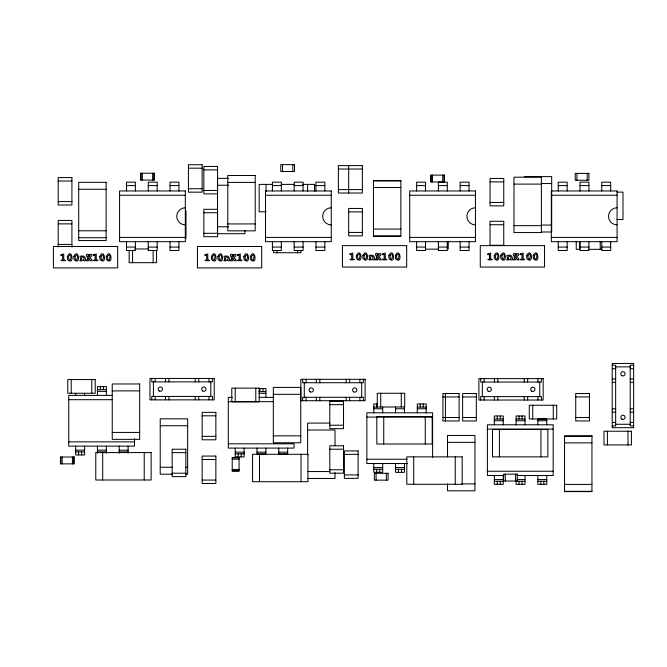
<?xml version="1.0" encoding="UTF-8"?>
<svg xmlns="http://www.w3.org/2000/svg" width="667" height="667" viewBox="0 0 667 667"><rect width="100%" height="100%" fill="white"/><g stroke="black" fill="none" stroke-linecap="round" stroke-linejoin="round"><path stroke-width="1" d="M188.436 168.176L202.151 168.176M338.386 169.026L362.373 169.026M203.86 169.885L217.567 169.885M524.254 176.613L551.676 176.613L551.676 231.991L541.521 231.991M228.673 178.331L217.509 178.331L217.509 233.7L244.922 233.7L244.922 230.732M373.453 180.899L400.867 180.899M58.196 181.024L71.911 181.024M490.045 181.883L503.752 181.883M227.789 182.399L255.211 182.399M541.521 183.533L551.676 183.533M513.974 184.109L541.387 184.109M272.294 184.392L259.146 184.392L259.146 211.806L266.066 211.806M281.641 184.392L294.105 184.392M302.409 184.392L314.524 184.392L314.524 191.496M217.509 185.251L228.673 185.251M126.488 185.584L135.401 185.584M148.249 185.584L157.162 185.584M170.018 185.584L178.923 185.584M272.411 185.584L281.316 185.584M294.172 185.584L303.085 185.584M315.933 185.584L324.846 185.584M416.617 185.584L425.521 185.584M438.377 185.584L447.29 185.584M460.138 185.584L469.051 185.584M558.246 185.584L567.158 185.584M580.015 185.584L588.919 185.584M601.776 185.584L610.689 185.584M373.453 187.535L400.867 187.535M188.436 188.736L202.151 188.736M78.698 189.253L106.12 189.253M338.386 189.595L362.373 189.595M203.86 190.454L217.567 190.454M617.05 192.104L622.986 192.104L622.986 219.518L617.05 219.518M119.576 195.248L185.326 195.248M265.491 195.248L331.249 195.248M409.696 195.248L475.454 195.248M551.334 195.248L617.083 195.248M58.196 201.592L71.911 201.592M490.045 202.443L503.752 202.443M348.666 211.873L362.373 211.873M203.86 212.731L217.567 212.731M58.196 223.87L71.911 223.87M227.789 223.929L255.211 223.929M490.045 224.721L503.752 224.721M541.521 225.062L551.676 225.062M513.974 225.646L541.387 225.646M217.509 226.78L228.673 226.78M373.453 229.073L400.867 229.073M78.698 230.782L106.12 230.782M348.666 232.433L362.373 232.433M203.86 233.292L217.567 233.292M373.453 235.993L400.867 235.993M119.576 237.402L185.326 237.402M265.491 237.402L331.249 237.402M409.696 237.402L475.454 237.402M551.334 237.402L617.083 237.402M78.698 237.702L106.12 237.702M58.196 244.43L71.911 244.43M126.488 247.073L135.401 247.073M148.249 247.073L157.162 247.073M170.018 247.073L178.923 247.073M272.411 247.073L281.316 247.073M294.172 247.073L303.085 247.073M315.933 247.073L324.846 247.073M416.617 247.073L425.521 247.073M438.377 247.073L447.29 247.073M460.138 247.073L469.051 247.073M558.246 247.073L567.158 247.073M580.015 247.073L588.919 247.073M601.776 247.073L610.689 247.073M134.626 248.974L147.991 248.974M425.271 249.141L438.636 249.141M588.919 249.316L601.951 249.316M612.231 365.249L615.658 365.249L615.658 425.913L612.231 425.913M633.65 365.249L630.223 365.249L630.223 425.913L633.65 425.913M615.658 366.875L630.223 366.875M612.231 368.676L615.658 368.676M630.223 368.676L633.65 368.676M612.231 378.956L615.658 378.956M630.223 378.956L633.65 378.956M612.231 382.383L615.658 382.383M630.223 382.383L633.65 382.383M258.963 388.569L265.9 388.569L265.9 397.374M97.44 389.645L106.353 389.645M112.239 390.887L139.661 390.887M97.44 391.362L106.353 391.362M258.963 391.621L265.9 391.621M258.963 393.33L265.9 393.33M273.328 394.314L300.75 394.314M112.281 395.406L68.759 395.406L68.759 446.131L134.517 446.131L134.517 438.761M442.921 396.948L459.113 396.948M462.623 396.948L476.338 396.948M575.729 396.948L589.436 396.948M232.416 397.374L228.306 397.374L228.306 448.099L294.064 448.099L294.064 443.822L228.306 443.822M258.963 397.374L273.803 397.374M68.759 399.691L111.914 399.691M228.306 401.659L273.512 401.659M377.73 403.994L373.77 403.994L373.77 412.798M329.815 404.661L343.522 404.661M373.77 407.045L404.702 406.97L404.702 393.263L377.28 393.263L377.28 406.97M417.3 407.045L426.213 407.045M373.77 408.754L382.683 408.754M395.531 408.754L404.444 408.754M417.3 408.754L426.213 408.754M612.231 408.771L615.658 408.771M630.223 408.771L633.65 408.771M612.231 412.198L615.658 412.198M630.223 412.198L633.65 412.198M202.151 415.799L215.858 415.799M366.858 417.083L432.608 417.083M442.921 417.517L459.113 417.517M462.623 417.517L476.338 417.517M575.729 417.517L589.436 417.517M494.33 419.034L503.243 419.034M516.091 419.034L525.004 419.034M494.33 420.752L503.243 420.752M516.091 420.752L525.004 420.752M537.852 420.752L546.765 420.752M612.231 422.486L615.658 422.486M630.223 422.486L633.65 422.486M329.94 423.103L307.604 423.103L307.604 454.944M615.658 424.279L630.223 424.279M329.815 425.221L343.522 425.221M160.222 425.738L187.644 425.738M487.41 429.081L553.168 429.081M307.604 430.023L335.017 430.023L335.017 445.598M112.239 432.424L139.661 432.424M273.328 435.851L300.75 435.851M564.524 436.235L591.946 436.235M202.151 436.36L215.858 436.36M68.759 441.846L134.517 441.846M447.524 442.363L474.946 442.363M564.524 442.88L591.946 442.88M329.815 449.216L343.522 449.216M75.679 450.175L84.592 450.175M97.44 450.175L106.353 450.175M119.201 450.175L128.114 450.175M75.679 451.892L84.592 451.892M97.44 451.892L106.353 451.892M119.201 451.892L128.114 451.892M235.218 452.143L244.13 452.143M256.987 452.143L265.9 452.143M278.748 452.143L287.66 452.143M172.161 452.643L185.868 452.643M235.218 453.86L244.13 453.86M344.38 454.36L358.087 454.36M232.224 457.87L239.078 457.87M232.224 459.154L239.078 459.154M366.858 459.238L406.928 459.238M202.151 459.496L215.858 459.496M407.412 463.523L366.858 463.523L366.858 412.798L432.608 412.798L432.608 457.32M160.222 467.267L172.411 467.267M185.609 467.267L187.644 467.267M373.77 467.567L382.683 467.567M395.531 467.567L404.444 467.567M373.77 469.285L382.683 469.285M395.531 469.285L404.444 469.285M232.224 469.435L239.078 469.435M329.815 469.776L343.522 469.776M232.224 470.719L239.078 470.719M487.41 471.236L553.168 471.236M307.604 471.552L329.94 471.552M172.161 473.203L185.868 473.203M172.411 474.195L160.222 474.195L160.222 418.818L187.644 418.818L187.644 474.195L185.609 474.195M344.38 474.921L358.087 474.921M503.852 475.521L487.41 475.521L487.41 424.796L553.168 424.796L553.168 475.521L517.083 475.521M307.604 478.481L335.017 478.481L335.017 472.544M494.33 479.565L503.243 479.565M517.083 479.565L525.004 479.565M537.852 479.565L546.765 479.565M202.151 480.065L215.858 480.065M494.33 481.282L503.243 481.282M516.091 481.282L525.004 481.282M537.852 481.282L546.765 481.282M461.739 483.892L474.946 483.892M564.524 484.409L591.946 484.409M564.524 491.329L591.946 491.329M627.997 431.224L627.997 444.931M610.689 190.962L610.689 182.158L601.776 182.158L601.776 190.962M610.689 241.687L610.689 250.5L601.776 250.5L601.776 241.687M607.429 431.224L607.429 444.931M600.233 241.479L600.233 249.316M588.919 190.962L588.919 182.158L580.015 182.158L580.015 190.962M588.919 241.687L588.919 250.5L580.015 250.5L580.015 241.687M587.21 173.403L587.21 180.257M579.673 241.479L579.673 249.316L576.238 249.316L576.238 241.479M576.93 173.403L576.93 180.257M567.158 190.962L567.158 182.158L558.246 182.158L558.246 190.962M567.158 241.687L567.158 250.5L558.246 250.5L558.246 241.687M553.277 405.261L553.277 418.968M546.765 424.796L546.765 419.034L537.852 419.034L537.852 424.796M546.765 475.521L546.765 484.325L537.852 484.325L537.852 475.521M543.838 481.282L543.838 484.325M541.371 378.614L541.371 382.041L480.707 382.041L480.707 378.614M541.371 400.033L541.371 396.607L480.707 396.607L480.707 400.033M540.937 429.448L540.937 456.862M540.787 481.282L540.787 484.325M539.745 382.041L539.745 396.607M537.944 378.614L537.944 382.041M537.944 396.607L537.944 400.033M532.716 405.261L532.716 418.968M527.655 378.614L527.655 382.041M527.655 396.607L527.655 400.033M525.004 424.796L525.004 415.991L516.091 415.991L516.091 424.796M525.004 475.521L525.004 484.325L516.091 484.325L516.091 480.899M524.229 378.614L524.229 382.041M524.229 396.607L524.229 400.033M522.069 415.991L522.069 419.034M522.069 481.282L522.069 484.325M519.026 415.991L519.026 419.034M519.026 481.282L519.026 484.325M515.574 474.154L515.574 481.007M505.294 474.154L505.294 481.007M503.243 424.796L503.243 415.991L494.33 415.991L494.33 424.796M503.243 475.521L503.243 484.325L494.33 484.325L494.33 475.521M500.308 415.991L500.308 419.034M500.308 481.282L500.308 484.325M499.408 429.448L499.408 456.862M497.84 378.614L497.84 382.041M497.84 396.607L497.84 400.033M497.257 415.991L497.257 419.034M497.257 481.282L497.257 484.325M494.414 378.614L494.414 382.041M494.414 396.607L494.414 400.033M484.134 378.614L484.134 382.041M484.134 396.607L484.134 400.033M482.333 382.041L482.333 396.607M469.051 190.962L469.051 182.158L460.138 182.158L460.138 190.962M469.051 241.687L469.051 250.5L460.138 250.5L460.138 241.687M455.253 456.862L455.253 484.284M448.232 241.312L448.232 249.141M447.524 456.895L447.524 435.443L474.946 435.443L474.946 490.812L447.524 490.812L447.524 483.892M447.29 190.962L447.29 182.158L438.377 182.158L438.377 190.962M447.29 241.687L447.29 250.5L438.377 250.5L438.377 241.687M445.406 393.522L445.406 420.944M444.03 175.113L444.03 181.966M442.746 175.113L442.746 181.966M432.466 175.113L432.466 181.966M431.182 175.113L431.182 181.966M426.213 412.798L426.213 403.994L417.3 403.994L417.3 412.798M425.521 190.962L425.521 182.158L416.617 182.158L416.617 190.962M425.521 241.687L425.521 250.5L416.617 250.5L416.617 241.687M425.263 416.592L425.263 444.014M423.278 403.994L423.278 407.045M420.227 403.994L420.227 407.045M413.723 456.862L413.723 484.284M404.444 407.045L404.444 412.798M404.444 463.523L404.444 472.336L395.531 472.336L395.531 463.523M401.517 469.285L401.517 472.336M401.276 393.263L401.276 406.97M398.466 469.285L398.466 472.336M395.531 407.045L395.531 412.798M386.368 473.295L386.368 480.148M383.733 416.592L383.733 444.014M382.683 407.045L382.683 412.798M382.683 463.523L382.683 472.336L373.77 472.336L373.77 463.523M380.715 393.263L380.715 406.97M379.748 469.285L379.748 472.336M376.705 403.994L376.705 407.045M376.705 469.285L376.705 472.336M376.088 473.295L376.088 480.148M363.315 379.298L363.315 382.725L302.651 382.725L302.651 379.298M363.315 400.717L363.315 397.29L302.651 397.29L302.651 400.717M361.689 382.725L361.689 397.29M359.888 379.298L359.888 382.725M359.888 397.29L359.888 400.717M349.608 379.298L349.608 382.725M349.608 397.29L349.608 400.717M348.666 165.599L348.666 193.021M346.181 379.298L346.181 382.725M346.181 397.29L346.181 400.717M324.846 190.962L324.846 182.158L315.933 182.158L315.933 190.962M324.846 241.687L324.846 250.5L315.933 250.5L315.933 241.687M319.793 379.298L319.793 382.725M319.793 397.29L319.793 400.717M316.366 379.298L316.366 382.725M316.366 397.29L316.366 400.717M307.595 184.392L307.595 191.496M306.078 379.298L306.078 382.725M306.078 397.29L306.078 400.717M304.285 382.725L304.285 397.29M303.085 190.962L303.085 182.158L294.172 182.158L294.172 190.962M303.085 241.687L303.085 250.5L294.172 250.5L294.172 241.687M301.025 250.784L301.025 252.743L273.603 252.743L273.603 250.784M301.025 454.294L301.025 481.716M297.599 250.784L297.599 252.743M292.796 164.657L292.796 171.519M287.66 448.099L287.66 453.86L278.748 453.86L278.748 448.099M282.516 164.657L282.516 171.519M281.316 190.962L281.316 182.158L272.411 182.158L272.411 190.962M281.316 241.687L281.316 250.5L272.411 250.5L272.411 241.687M277.038 250.784L277.038 252.743M266.066 184.392L266.066 191.496M265.9 448.099L265.9 453.86L256.987 453.86L256.987 448.099M262.965 388.569L262.965 391.621M259.913 388.569L259.913 391.621M259.496 454.294L259.496 481.716M255.786 388.127L255.786 401.834M244.13 448.099L244.13 456.912L235.218 456.912L235.218 448.099M241.204 453.86L241.204 456.912M238.152 453.86L238.152 456.912M235.218 388.127L235.218 401.834M212.431 378.439L212.431 381.866L151.768 381.866L151.768 378.439M212.431 399.858L212.431 396.431L151.768 396.431L151.768 399.858M210.797 381.866L210.797 396.431M209.004 378.439L209.004 381.866M209.004 396.431L209.004 399.858M198.716 378.439L198.716 381.866M198.716 396.431L198.716 399.858M195.289 378.439L195.289 381.866M195.289 396.431L195.289 399.858M185.993 210.955L185.993 238.369M178.923 190.962L178.923 182.158L170.018 182.158L170.018 190.962M178.923 241.687L178.923 250.5L170.018 250.5L170.018 241.687M168.901 378.439L168.901 381.866M168.901 396.431L168.901 399.858M165.474 378.439L165.474 381.866M165.474 396.431L165.474 399.858M157.162 190.962L157.162 182.158L148.249 182.158L148.249 190.962M157.162 241.687L157.162 250.5L148.249 250.5L148.249 241.687M156.562 250.934L156.562 262.681L129.148 262.681L129.148 250.934M155.194 378.439L155.194 381.866M155.194 396.431L155.194 399.858M153.91 173.228L153.91 180.082M153.393 381.866L153.393 396.431M153.135 250.934L153.135 262.681M152.618 173.228L152.618 180.082M144.222 452.576L144.222 479.998M142.338 173.228L142.338 180.082M141.054 173.228L141.054 180.082M135.401 190.962L135.401 182.158L126.488 182.158L126.488 190.962M135.401 241.687L135.401 250.5L126.488 250.5L126.488 241.687M132.575 250.934L132.575 262.681M128.114 446.131L128.114 453.226M119.201 446.131L119.201 453.226M106.353 395.406L106.353 386.602L97.44 386.602L97.44 395.406M106.353 446.131L106.353 453.226M103.418 386.602L103.418 389.645M102.693 452.576L102.693 479.998M100.375 386.602L100.375 389.645M97.44 446.131L97.44 453.226M91.788 379.556L91.788 393.263M84.592 393.388L84.592 395.406M84.592 446.131L84.592 454.936L75.679 454.936L75.679 446.131M81.657 451.892L81.657 454.936M78.606 451.892L78.606 454.936M75.679 393.388L75.679 395.406M73.704 457.012L73.704 463.865M72.42 457.012L72.42 463.865M71.911 246.998L71.911 220.443L58.196 220.443L58.196 246.998M71.219 379.556L71.219 393.263M62.139 457.012L62.139 463.865M60.855 457.012L60.855 463.865M185.326 224.896A8.571 8.571 0 0 1 176.755 216.325A8.571 8.571 0 0 1 185.326 207.762M331.249 224.896A8.571 8.571 0 0 1 322.678 216.325A8.571 8.571 0 0 1 331.249 207.762M475.454 224.896A8.571 8.571 0 0 1 466.883 216.325A8.571 8.571 0 0 1 475.454 207.762M617.083 224.896A8.571 8.571 0 0 1 608.521 216.325A8.571 8.571 0 0 1 617.083 207.762M68.459 256.47C69.618 267.767 73.445 250.033 68.459 256.47M74.954 256.47C76.113 267.767 79.94 250.033 74.954 256.47M100.934 256.47C102.093 267.767 105.92 250.033 100.934 256.47M107.429 256.47C108.588 267.767 112.415 250.033 107.429 256.47M212.49 256.47C213.648 267.767 217.484 250.033 212.49 256.47M218.984 256.47C220.143 267.767 223.979 250.033 218.984 256.47M244.972 256.47C246.131 267.767 249.958 250.033 244.972 256.47M251.467 256.47C252.626 267.767 256.453 250.033 251.467 256.47M357.47 255.619C358.629 266.908 362.456 249.175 357.47 255.619M363.965 255.619C365.124 266.908 368.951 249.175 363.965 255.619M389.945 255.619C391.104 266.908 394.931 249.175 389.945 255.619M396.44 255.619C397.599 266.908 401.426 249.175 396.44 255.619M495.339 255.619C496.49 266.908 500.325 249.175 495.339 255.619M501.834 255.619C502.993 266.908 506.82 249.175 501.834 255.619M527.814 255.619C528.973 266.908 532.8 249.175 527.814 255.619M534.309 255.619C535.468 266.908 539.295 249.175 534.309 255.619M67.384 256.386L67.342 258.096A3.502 3.502 0 0 0 67.751 259.738C74.812 266.116 71.986 246.957 67.384 256.386M73.879 256.386L73.845 258.096A3.502 3.502 0 0 0 74.245 259.738C81.307 266.116 78.481 246.957 73.879 256.386M99.858 256.386L99.825 258.096A3.502 3.502 0 0 0 100.225 259.738C107.295 266.116 104.461 246.957 99.858 256.386M106.353 256.386L106.32 258.096A3.502 3.502 0 0 0 106.72 259.738C113.79 266.116 110.955 246.957 106.353 256.386M211.422 256.386L211.381 258.096A3.502 3.502 0 0 0 211.781 259.738C218.851 266.116 216.016 246.957 211.422 256.386M217.917 256.386L217.876 258.096A3.502 3.502 0 0 0 218.276 259.738C225.346 266.116 222.511 246.957 217.917 256.386M243.897 256.386L243.855 258.096A3.502 3.502 0 0 0 244.264 259.738C251.326 266.116 248.491 246.957 243.897 256.386M250.392 256.386L250.35 258.096A3.502 3.502 0 0 0 250.759 259.738C257.821 266.116 254.986 246.957 250.392 256.386M356.395 255.528L356.353 257.237A3.502 3.502 0 0 0 356.762 258.879C363.823 265.258 360.997 246.098 356.395 255.528M362.89 255.528L362.856 257.237A3.502 3.502 0 0 0 363.257 258.879C370.318 265.258 367.492 246.098 362.89 255.528M388.869 255.528L388.836 257.237A3.502 3.502 0 0 0 389.236 258.879C396.306 265.258 393.472 246.098 388.869 255.528M395.364 255.528L395.331 257.237A3.502 3.502 0 0 0 395.731 258.879C402.801 265.258 399.967 246.098 395.364 255.528M494.264 255.528L494.222 257.237A3.502 3.502 0 0 0 494.622 258.879C501.692 265.258 498.858 246.098 494.264 255.528M500.759 255.528L500.717 257.237A3.502 3.502 0 0 0 501.125 258.879C508.187 265.258 505.353 246.098 500.759 255.528M526.738 255.528L526.697 257.237A3.502 3.502 0 0 0 527.105 258.879C534.167 265.258 531.341 246.098 526.738 255.528M533.233 255.528L533.191 257.237A3.502 3.502 0 0 0 533.6 258.879C540.662 265.258 537.835 246.098 533.233 255.528M60.88 254.886L61.172 255.603L62.681 255.328L62.681 259.847C56.412 261.03 70.035 261.03 63.765 259.847L63.765 253.91L60.88 254.886M93.363 254.886L93.647 255.603L95.156 255.328L95.156 259.847C88.886 261.03 102.51 261.03 96.24 259.847L96.24 253.91L93.363 254.886M204.919 254.886L205.203 255.603L206.712 255.328L206.712 259.847C200.442 261.03 214.065 261.03 207.796 259.847L207.796 253.91L204.919 254.886M237.394 254.886L237.685 255.603L239.186 255.328L239.186 259.847C232.916 261.03 246.548 261.03 240.27 259.847L240.27 253.91L237.394 254.886M349.892 254.027L350.183 254.744L351.692 254.469L351.692 258.988C345.423 260.172 359.046 260.172 352.776 258.988L352.776 253.06L349.892 254.027M382.374 254.027L382.658 254.744L384.167 254.469L384.167 258.988C377.897 260.172 391.521 260.172 385.251 258.988L385.251 253.06L382.374 254.027M487.76 254.027L488.044 254.744L489.553 254.469L489.553 258.988C483.283 260.172 496.907 260.172 490.637 258.988L490.637 253.06L487.76 254.027M520.235 254.027L520.527 254.744L522.036 254.469L522.036 258.988C515.758 260.172 529.39 260.172 523.111 258.988L523.111 253.06L520.235 254.027M89.737 254.844L89.987 255.561L88.061 257.212L88.061 255.603C90.37 255.711 88.277 253.402 86.81 254.519C84.942 255.403 89.12 257.529 86.977 259.847C83.625 261.356 91.954 260.93 88.061 259.847L88.061 258.646L88.728 258.079L90.787 260.93C94.456 261.105 90.37 258.588 89.611 257.304C92.671 256.653 92.905 253.252 89.737 254.844M233.767 254.844L234.025 255.561L232.099 257.212L232.099 255.603C234.4 255.711 232.308 253.402 230.849 254.519C228.973 255.403 233.15 257.529 231.015 259.847C227.655 261.356 235.993 260.93 232.099 259.847L232.099 258.646L232.766 258.079L234.826 260.93C238.494 261.105 234.4 258.588 233.65 257.304C236.71 256.653 236.935 253.252 233.767 254.844M378.748 253.985L378.998 254.702L377.072 256.353L377.072 254.744C379.381 254.852 377.289 252.543 375.821 253.66C373.954 254.544 378.131 256.67 375.988 258.988C372.636 260.497 380.965 260.072 377.072 258.988L377.072 257.787L377.739 257.22L379.798 260.072C383.467 260.247 379.381 257.729 378.623 256.453C381.682 255.803 381.916 252.393 378.748 253.985M516.608 253.985L516.867 254.702L514.941 256.353L514.941 254.744C517.242 254.852 515.149 252.543 513.69 253.66C511.814 254.544 515.991 256.67 513.857 258.988C510.497 260.497 518.834 260.072 514.941 258.988L514.941 257.787L515.608 257.22L517.667 260.072C521.336 260.247 517.242 257.729 516.491 256.453C519.551 255.803 519.776 252.393 516.608 253.985M83.283 260.163C86.427 263.582 86.235 255.344 82.625 256.02A2.059 2.059 0 0 0 81.599 256.495L81.599 256.128C78.231 255.636 81.432 258.262 80.515 259.847C77.53 261.189 84.584 261.197 81.599 259.847L81.599 257.829C83.267 255.469 85.368 259.13 83.283 260.163M227.314 260.163C230.457 263.582 230.273 255.344 226.655 256.02A2.059 2.059 0 0 0 225.638 256.495L225.638 256.128C222.269 255.636 225.471 258.262 224.554 259.847C221.569 261.189 228.614 261.197 225.638 259.847L225.638 257.829C227.305 255.469 229.406 259.13 227.314 260.163M372.294 259.313C375.438 262.723 375.246 254.486 371.636 255.161A2.059 2.059 0 0 0 370.61 255.636L370.61 255.269C367.242 254.777 370.443 257.404 369.526 258.988C366.542 260.33 373.595 260.338 370.61 258.988L370.61 256.97C372.278 254.611 374.379 258.271 372.294 259.313M510.155 259.313C513.298 262.723 513.115 254.486 509.505 255.161A2.059 2.059 0 0 0 508.479 255.636L508.479 255.269C505.111 254.777 508.312 257.404 507.395 258.988C504.41 260.33 511.456 260.338 508.479 258.988L508.479 256.97C510.147 254.611 512.248 258.271 510.155 259.313M294.514 164.657L280.807 164.657L280.807 171.519L294.514 171.519L294.514 164.657M202.151 164.749L188.436 164.749L188.436 192.163L202.151 192.163L202.151 164.749M362.373 165.599L338.386 165.599L338.386 193.021L362.373 193.021L362.373 165.599M217.567 166.458L203.86 166.458L203.86 193.88L217.567 193.88L217.567 166.458M154.335 173.228L140.629 173.228L140.629 180.082L154.335 180.082L154.335 173.228M588.919 173.403L575.212 173.403L575.212 180.257L588.919 180.257L588.919 173.403M444.464 175.113L430.749 175.113L430.749 181.966L444.464 181.966L444.464 175.113M255.211 175.479L227.789 175.479L227.789 230.849L255.211 230.849L255.211 175.479M541.387 177.189L513.974 177.189L513.974 232.566L541.387 232.566L541.387 177.189M71.911 177.597L58.196 177.597L58.196 205.019L71.911 205.019L71.911 177.597M503.752 178.456L490.045 178.456L490.045 205.878L503.752 205.878L503.752 178.456M400.867 180.615L373.453 180.615L373.453 236.276L400.867 236.276L400.867 180.615M106.12 182.333L78.698 182.333L78.698 240.554L106.12 240.554L106.12 182.333M185.326 190.962L119.576 190.962L119.576 241.687L185.326 241.687L185.326 190.962M331.249 190.962L265.491 190.962L265.491 241.687L331.249 241.687L331.249 190.962M475.454 190.962L409.696 190.962L409.696 241.687L475.454 241.687L475.454 190.962M617.083 190.962L551.334 190.962L551.334 241.687L617.083 241.687L617.083 190.962M362.373 208.446L348.666 208.446L348.666 235.86L362.373 235.86L362.373 208.446M217.567 209.305L203.86 209.305L203.86 236.718L217.567 236.718L217.567 209.305M503.752 221.294L490.045 221.294L490.045 245.289L503.752 245.289L503.752 221.294M406.67 245.631L342.413 245.631L342.413 267.05L406.67 267.05L406.67 245.631M544.539 245.631L480.273 245.631L480.273 267.05L544.539 267.05L544.539 245.631M117.659 246.49L53.402 246.49L53.402 267.909L117.659 267.909L117.659 246.49M261.697 246.49L197.432 246.49L197.432 267.909L261.697 267.909L261.697 246.49M633.65 363.448L612.231 363.448L612.231 427.705L633.65 427.705L633.65 363.448M214.232 378.439L149.967 378.439L149.967 399.858L214.232 399.858L214.232 378.439M543.171 378.614L478.906 378.614L478.906 400.033L543.171 400.033L543.171 378.614M365.116 379.298L300.85 379.298L300.85 400.717L365.116 400.717L365.116 379.298M95.214 379.556L67.792 379.556L67.792 393.263L95.214 393.263L95.214 379.556M139.661 383.967L112.239 383.967L112.239 439.345L139.661 439.345L139.661 383.967M300.75 387.394L273.328 387.394L273.328 442.771L300.75 442.771L300.75 387.394M259.213 388.127L231.791 388.127L231.791 401.834L259.213 401.834L259.213 388.127M459.113 393.522L442.921 393.522L442.921 420.944L459.113 420.944L459.113 393.522M476.338 393.522L462.623 393.522L462.623 420.944L476.338 420.944L476.338 393.522M589.436 393.522L575.729 393.522L575.729 420.944L589.436 420.944L589.436 393.522M343.522 401.234L329.815 401.234L329.815 428.656L343.522 428.656L343.522 401.234M556.703 405.261L529.29 405.261L529.29 418.968L556.703 418.968L556.703 405.261M215.858 412.373L202.151 412.373L202.151 439.795L215.858 439.795L215.858 412.373M432.191 416.592L376.813 416.592L376.813 444.014L432.191 444.014L432.191 416.592M547.857 429.448L492.488 429.448L492.488 456.862L547.857 456.862L547.857 429.448M631.424 431.224L604.002 431.224L604.002 444.931L631.424 444.931L631.424 431.224M591.946 435.951L564.524 435.951L564.524 491.612L591.946 491.612L591.946 435.951M343.522 445.789L329.815 445.789L329.815 473.203L343.522 473.203L343.522 445.789M185.868 449.216L172.161 449.216L172.161 476.638L185.868 476.638L185.868 449.216M358.087 450.925L344.38 450.925L344.38 478.347L358.087 478.347L358.087 450.925M151.142 452.576L95.773 452.576L95.773 479.998L151.142 479.998L151.142 452.576M307.946 454.294L252.568 454.294L252.568 481.716L307.946 481.716L307.946 454.294M215.858 456.07L202.151 456.07L202.151 483.492L215.858 483.492L215.858 456.07M462.181 456.862L406.803 456.862L406.803 484.284L462.181 484.284L462.181 456.862M74.137 457.012L60.43 457.012L60.43 463.865L74.137 463.865L74.137 457.012M239.078 457.445L232.224 457.445L232.224 471.152L239.078 471.152L239.078 457.445M388.077 473.295L374.37 473.295L374.37 480.148L388.077 480.148L388.077 473.295M517.292 474.154L503.585 474.154L503.585 481.007L517.292 481.007L517.292 474.154M621.869 419.193A2.143 2.143 0 0 0 625.079 417.342A2.143 2.143 0 0 0 621.869 415.483A2.143 2.143 0 0 0 621.869 419.193M621.869 375.671A2.143 2.143 0 0 0 625.079 373.812A2.143 2.143 0 0 0 621.869 371.961A2.143 2.143 0 0 0 621.869 375.671M488.202 391.179A2.143 2.143 0 0 0 491.412 389.32A2.143 2.143 0 0 0 488.202 387.469A2.143 2.143 0 0 0 488.202 391.179M531.732 391.179A2.143 2.143 0 0 0 534.942 389.32A2.143 2.143 0 0 0 531.732 387.469A2.143 2.143 0 0 0 531.732 391.179M202.793 391.004A2.143 2.143 0 0 0 206.003 389.153A2.143 2.143 0 0 0 202.793 387.294A2.143 2.143 0 0 0 202.793 391.004M159.263 391.004A2.143 2.143 0 0 0 162.473 389.153A2.143 2.143 0 0 0 159.263 387.294A2.143 2.143 0 0 0 159.263 391.004M353.677 391.863A2.143 2.143 0 0 0 356.895 390.012A2.143 2.143 0 0 0 353.677 388.152A2.143 2.143 0 0 0 353.677 391.863M310.155 391.863A2.143 2.143 0 0 0 313.365 390.012A2.143 2.143 0 0 0 310.155 388.152A2.143 2.143 0 0 0 310.155 391.863"/></g></svg>
